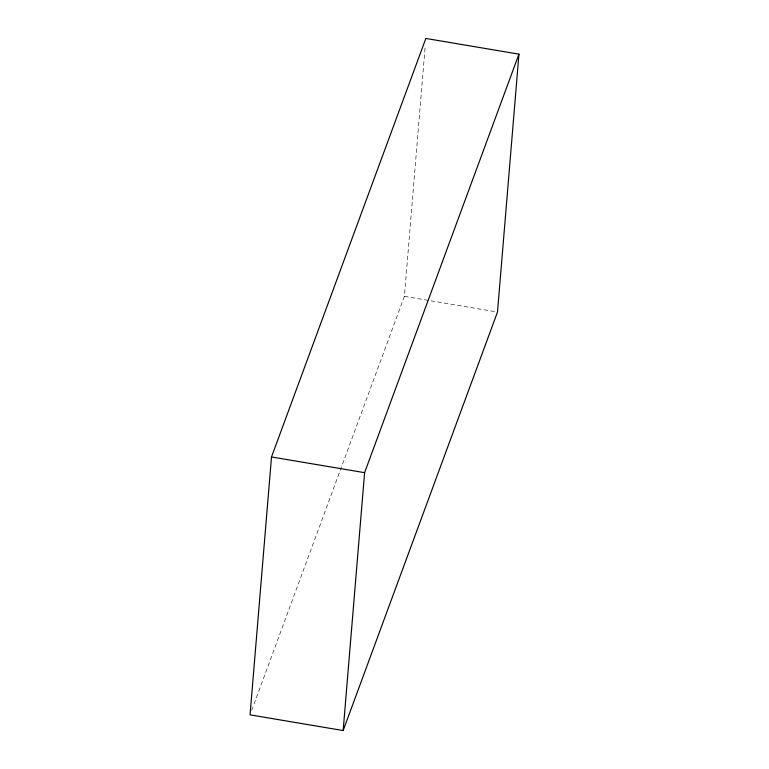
<?xml version="1.0" encoding="UTF-8"?>
<svg xmlns="http://www.w3.org/2000/svg" width="769" height="769" viewBox="0 0 769 769"><rect width="100%" height="100%" fill="white"/><g stroke="black" fill="none" stroke-linecap="round" stroke-linejoin="round"><path stroke-width="0.58" stroke-dasharray="3.85 2.88" d="M251.713 710.345L404.398 296.334L425.247 45.611M404.398 296.334L496.322 311.839"/><path stroke-width="1.15" d="M271.505 456.959L250.05 714.843L343.157 730.55L497.495 312.041L518.95 54.157L425.843 38.45L271.505 456.959L364.602 472.666L518.95 54.157M343.157 730.55L364.602 472.666"/></g></svg>
